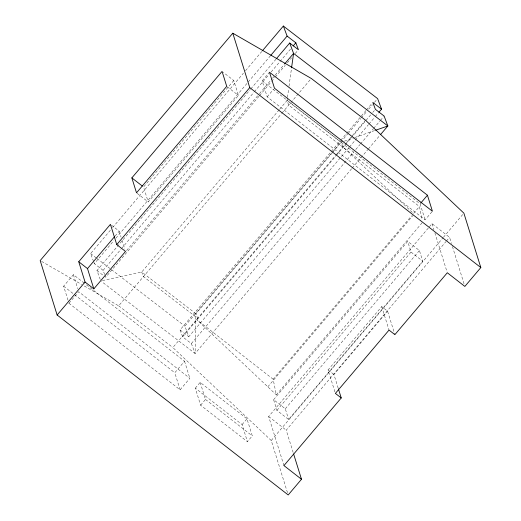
<?xml version="1.0" encoding="UTF-8"?>
<svg xmlns="http://www.w3.org/2000/svg" width="521" height="521" viewBox="0 0 521 521"><rect width="100%" height="100%" fill="white"/><g stroke="black" fill="none" stroke-linecap="round" stroke-linejoin="round"><path stroke-width="0.39" stroke-dasharray="2.6 1.95" d="M287.345 98.169L287.006 100.566L288.712 105.125L419.438 206.524L422.147 219.829M287.455 97.368L288.569 89.371M289.012 86.173L291.46 68.583M233.766 80.514L143.555 187.006L148.205 201.946L238.423 95.454L233.766 80.514L223.301 72.36M93.546 261.464L90.602 253.584L110.563 230.022M112.66 227.54L243.437 73.168M245.541 70.687L261.822 51.468M67.984 300.148L63.634 286.185L73.389 274.671L84.884 283.626M115.05 236.085L119.211 231.174L111.058 224.831M104.649 274.508L103.093 270.347L94.353 263.619L113.786 240.676M115.883 238.195L270.301 55.923M68.954 303.255L78.704 291.74L189.859 378.305L180.103 389.819L68.954 303.255L68.225 300.93M100.266 279.445L96.945 270.555L250.308 89.521M250.829 88.902L276.045 59.14M431.896 211.839L425.103 219.855L267.149 96.847L262.167 80.846L269.481 72.211M103.093 270.347L120.95 249.266M121.471 248.647L253.825 92.412M254.352 91.794L269.057 74.431M271.161 71.95L290.594 49.013M126.557 250.549L258.911 94.314M259.438 93.695L272.04 78.814M272.568 78.196L274.665 75.714M275.192 75.096L284.121 64.558M259.048 96.248L105.685 277.283L104.903 275.199M259.569 95.63L271.128 81.986M271.649 81.367L274.801 77.649M275.329 77.03L285.306 65.249M287.41 62.767L291.61 57.811M295.283 53.468L297.387 50.986M267.149 96.847L273.421 89.449M279.145 109.853L141.745 272.04L100.82 280.93M279.666 109.234L287.006 100.566L341.19 142.279L342.89 146.837L413.524 213.577M84.33 286.036L118.677 305.84L281.373 113.793M281.894 113.168L310.249 79.706M351.603 168.752L195.088 353.505L191.383 343.58L182.643 336.853L180.064 329.956L330.802 152.021M331.323 151.403L340.252 140.865M340.78 140.247L365.989 110.485M366.517 109.866L371.766 103.666M348.992 147.593L188.804 336.683L184.87 326.159L331.402 153.181M331.929 152.562L347.683 133.962M348.21 133.343L360.819 118.462M361.34 117.844L366.595 111.644M368.692 109.163L372.372 104.825M374.469 102.344L376.572 99.863M332.274 152.803L195.922 313.753L195.088 353.505L101.465 281.425M332.795 152.184L341.19 142.279L343.482 141.478M287.488 492.651L271.252 440.532L172.855 347.553L335.55 155.499M336.078 154.88L346.042 143.112M346.569 142.494L351.818 136.294M352.346 135.675L365.475 120.175M182.643 336.853L336.006 155.818M336.533 155.199L344.935 145.281M345.462 144.662L370.672 114.9M372.769 112.425L374.345 110.563M349.519 146.974L354.768 140.774M355.296 140.149L368.425 124.649M368.953 124.031L374.729 117.212M375.257 116.593L378.409 112.875M191.383 343.58L353.674 152.008M355.771 149.527L359.972 144.571M360.499 143.952L373.108 129.071M373.629 128.453L379.933 121.009M380.46 120.39L383.612 116.671M180.103 389.819L174.789 372.743L184.538 361.229L85.522 284.121M352.131 168.127L367.885 149.527M368.412 148.908L379.965 135.271M195.297 388.145L200.168 382.388L246.974 418.832L252.288 435.908L247.41 441.665L200.611 405.214L195.297 388.145L242.096 424.589L247.41 441.665M200.611 405.214L205.489 399.457L200.168 382.388M422.101 222.799L276.332 394.866L273.147 379.21L411.577 215.805M413.674 213.33L419.438 206.524M267.814 386.823L413.062 215.368M242.096 424.589L246.974 418.832M273.603 399.698L407.702 241.399L419.405 250.516L422.726 261.184L288.627 419.483L276.925 410.372L273.603 399.698L285.306 408.809L288.627 419.483M283.945 465.592L268.654 416.513L428.868 227.397M429.389 226.772L432.02 223.672L449.564 237.342L451.479 243.476M276.925 410.372L411.03 252.073L407.702 241.399M285.306 408.809L419.405 250.516M334.918 391.89L328.074 369.93L381.717 306.615L387.565 311.167L394.879 334.645M271.252 440.532L442.883 237.941M443.404 237.322L463.872 213.154M293.134 452.417L286.205 430.177L445.891 241.685M446.412 241.06L449.564 237.342M338.175 388.119L333.928 374.488L387.565 311.167M344.251 141.211L354.189 137.733M354.957 137.466L374.84 130.517M41.576 261.386L81.53 284.42M90.602 253.584L96.372 258.025M97.017 258.52L184.87 326.159M180.064 329.956L188.804 336.683M96.945 270.555L103.809 275.837M118.677 305.84L172.855 347.553M262.167 80.846L420.115 203.854L425.103 219.855M227.338 86.818L238.423 95.454M411.03 252.073L422.726 261.184M137.121 193.311L148.205 201.946M328.074 369.93L333.928 374.488M273.147 379.21L196.599 319.523L276.332 394.866M268.654 416.513L286.205 430.177M63.634 286.185L73.858 294.144M74.496 294.639L174.789 372.743M205.489 399.457L252.288 435.908M93.819 262.187L94.353 263.619M452.436 246.544L464.139 284.127M432.02 223.672L433.928 229.813M434.885 232.88L447.064 271.988M381.717 306.615L389.031 330.086M184.538 361.229L189.859 378.305M119.211 231.174L121.08 237.185M122.012 240.188L124.819 249.194M73.389 274.671L77.74 288.641M195.922 313.753L141.745 272.04L143.444 276.599L197.628 318.311L195.922 313.753"/><path stroke-width="0.78" d="M291.571 67.789L293.577 53.396L289.696 43.022L276.566 58.521M301.496 479.261L283.945 465.592L341.235 397.959L335.387 393.407L389.031 330.086L394.879 334.645L447.305 272.757L464.856 286.426L480.824 267.573L463.872 213.154L365.475 120.175L311.298 78.463L232.796 33.201L40.176 260.578L57.128 314.997L288.204 494.95L301.496 479.261L293.61 453.954M131.852 177.895L222.07 71.403L226.72 86.343L136.509 192.835L131.852 177.895L142.324 186.049M78.736 261.757L110.432 224.343L116.75 244.616L125.522 251.448L93.826 288.868L85.053 282.03L78.736 261.757L87.508 268.595L93.826 288.868M262.35 50.85L283.352 26.05L377.621 98.625L381.554 109.149L378.93 112.249M87.508 268.595L114.529 236.697M270.822 55.304L287.104 36.086L283.352 26.05M57.128 314.997L85.053 282.03M116.75 244.616L249.748 87.619L232.796 33.201M293.219 45.913L295.843 42.813L287.104 36.086M284.648 63.933L293.577 53.396L387.845 125.971L380.486 134.652M420.642 203.236L427.435 195.219L269.481 72.211L274.463 88.218L432.417 211.226L427.435 195.219M375.608 130.25L387.845 125.971L384.133 116.053L375.394 109.325L372.821 102.422L381.554 109.149M289.696 43.022L298.435 49.749L295.843 42.813M249.748 87.619L480.824 267.573M338.409 388.874L341.235 397.959"/></g></svg>
